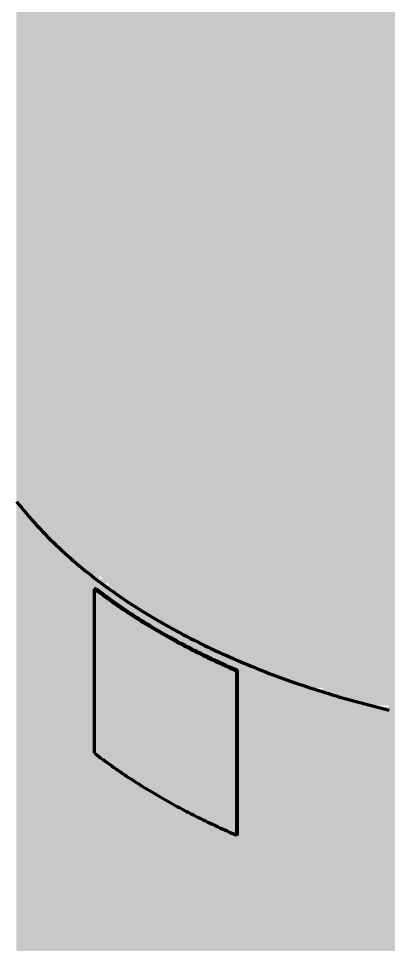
# Model space of a CAD drawing. Header units: millimetres. Extents: x 0 to 420, y 0 to 297.
# Drawn here: x 220.14 to 228.59, y 177.71 to 198.87 of the extents above; entities that cross this region are included whole.
import ezdxf

# ---------------------------------------------------------------- set-up
doc = ezdxf.new("R2010")
doc.units = ezdxf.units.MM
doc.layers.add('01-VISIBLE', color=7, linetype='CONTINUOUS', lineweight=70)
doc.layers.add('13-GRAFICA', color=30, linetype='CONTINUOUS', lineweight=18)

msp = doc.modelspace()

# ---------------------------------------------------------------- hatches: boundary and pattern name
at = {"layer": '13-GRAFICA', "true_color": 0xb21820}
h = msp.add_hatch(color=7, dxfattribs=at)
h.dxf.hatch_style = 1
h.paths.add_polyline_path([(220.192, 226.925), (220.192, 204.675), (220.192, 187.775), (220.192, 175.542), (220.092, 175.575), (220.092, 188.075), (220.092, 204.975), (220.092, 226.975)])
at = {"layer": '13-GRAFICA', "true_color": 0xffffff}
h = msp.add_hatch(color=7, dxfattribs=at)
h.dxf.hatch_style = 1
h.paths.add_polyline_path([(226.192, 200.675), (226.392, 200.675), (226.392, 200.575), (226.792, 200.575), (226.792, 200.475), (227.092, 200.475), (227.092, 200.375), (227.492, 200.375), (227.492, 200.275), (228.692, 200.075), (228.692, 199.975), (229.392, 199.875), (229.392, 199.775), (229.792, 199.775), (229.792, 199.675), (230.592, 199.675), (230.592, 199.575), (231.492, 199.575), (231.492, 199.475), (232.392, 199.475), (232.392, 199.375), (233.292, 199.375), (233.292, 199.275), (237.492, 199.375), (237.492, 199.475), (238.092, 199.475), (238.092, 199.575), (238.692, 199.575), (238.692, 199.675), (239.292, 199.675), (239.292, 199.775), (239.892, 199.775), (239.892, 199.875), (240.992, 199.975), (240.992, 200.075), (241.292, 200.075), (241.292, 200.175), (241.592, 200.175), (241.592, 200.275), (241.892, 200.275), (241.892, 200.375), (242.192, 200.375), (242.192, 200.475), (242.592, 200.475), (242.592, 200.575), (242.892, 200.575), (242.892, 200.675), (243.192, 200.675), (243.192, 200.775), (244.092, 200.975), (244.092, 201.075), (244.292, 201.075), (244.292, 201.175), (244.492, 201.175), (244.492, 201.275), (245.092, 201.475), (245.192, 201.675), (245.392, 201.675), (245.392, 201.775), (245.592, 201.775), (245.592, 201.875), (245.792, 201.875), (245.792, 201.975), (245.992, 201.975), (245.992, 202.075), (246.592, 202.275), (246.692, 202.475), (246.892, 202.475), (246.892, 202.575), (246.992, 202.575), (247.092, 202.775), (247.292, 202.775), (247.792, 203.375), (247.992, 203.375), (248.592, 204.075), (248.792, 204.075), (248.792, 204.175), (248.992, 204.275), (248.992, 187.375), (248.892, 187.375), (248.592, 186.975), (248.392, 186.975), (247.892, 186.375), (247.692, 186.375), (247.192, 185.775), (246.992, 185.775), (246.792, 185.475), (246.592, 185.475), (246.592, 185.375), (246.392, 185.375), (246.392, 185.275), (246.192, 185.275), (246.192, 185.175), (245.992, 185.175), (245.992, 185.075), (245.392, 184.875), (245.292, 184.675), (245.092, 184.675), (245.092, 184.575), (244.892, 184.575), (244.892, 184.475), (244.692, 184.475), (244.692, 184.375), (244.492, 184.375), (244.492, 184.275), (244.292, 184.275), (244.292, 184.175), (244.092, 184.175), (244.092, 184.075), (243.792, 184.075), (243.792, 183.975), (243.492, 183.975), (243.492, 183.875), (243.192, 183.875), (243.192, 183.775), (242.892, 183.775), (242.892, 183.675), (242.592, 183.675), (242.592, 183.575), (242.292, 183.575), (242.292, 183.475), (241.992, 183.475), (241.992, 183.375), (241.592, 183.375), (241.592, 183.275), (241.292, 183.275), (241.292, 183.175), (240.992, 183.175), (240.992, 183.075), (240.592, 183.075), (240.592, 182.975), (239.292, 182.875), (239.292, 182.775), (238.692, 182.775), (238.692, 182.675), (238.092, 182.675), (238.092, 182.575), (237.492, 182.575), (237.492, 182.475), (233.192, 182.375), (233.192, 182.475), (232.392, 182.475), (232.392, 182.575), (229.792, 182.775), (229.792, 182.875), (229.392, 182.875), (229.392, 182.975), (228.992, 182.975), (228.992, 183.075), (228.592, 183.075), (228.592, 183.175), (228.292, 183.175), (228.292, 183.275), (227.892, 183.275), (227.892, 183.375), (227.492, 183.375), (227.492, 183.475), (227.092, 183.475), (227.092, 183.575), (226.792, 183.575), (226.792, 183.675), (226.092, 183.775), (226.092, 183.875), (225.892, 183.875), (225.892, 183.975), (225.692, 183.975), (225.692, 184.075), (225.492, 184.075), (225.492, 184.175), (225.292, 184.175), (225.292, 184.275), (225.092, 184.275), (225.092, 184.375), (224.792, 184.375), (224.792, 184.475), (224.592, 184.475), (224.592, 184.575), (224.392, 184.575), (224.392, 184.675), (224.192, 184.675), (224.192, 184.775), (223.992, 184.775), (223.992, 184.875), (223.692, 184.875), (223.692, 184.975), (223.292, 185.075), (223.092, 185.375), (222.892, 185.375), (222.792, 185.575), (222.592, 185.575), (222.392, 185.875), (222.192, 185.875), (222.192, 185.975), (222.092, 185.975), (221.992, 186.175), (221.792, 186.175), (221.592, 186.475), (221.392, 186.475), (221.292, 186.675), (221.092, 186.675), (220.992, 186.975), (220.592, 187.275), (220.592, 187.475), (220.192, 187.775), (220.192, 204.675), (220.692, 204.275), (220.692, 204.075), (220.792, 204.075), (221.392, 203.375), (221.592, 203.375), (221.792, 203.075), (221.992, 203.075), (222.092, 202.875), (222.292, 202.875), (222.492, 202.575), (222.692, 202.575), (222.892, 202.275), (223.092, 202.275), (223.092, 202.175), (223.392, 202.075), (223.492, 201.875), (223.992, 201.775), (223.992, 201.675), (224.192, 201.675), (224.192, 201.575), (224.392, 201.575), (224.392, 201.475), (224.592, 201.475), (224.592, 201.375), (224.792, 201.375), (224.792, 201.275), (225.092, 201.275), (225.092, 201.175), (225.292, 201.175), (225.292, 201.075), (225.492, 201.075), (225.492, 200.975), (225.692, 200.975), (225.692, 200.875), (225.892, 200.875), (225.892, 200.775), (226.192, 200.775)])
at = {"layer": '13-GRAFICA', "true_color": 0xb21820}
h = msp.add_hatch(color=7, dxfattribs=at)
h.dxf.hatch_style = 1
h.paths.add_polyline_path([(221.692, 174.575), (221.592, 174.775), (220.992, 174.975), (220.892, 175.175), (220.492, 175.275), (220.392, 175.475), (220.192, 175.542), (220.192, 187.775), (220.592, 187.475), (220.592, 187.275), (220.992, 186.975), (221.092, 186.675), (221.292, 186.675), (221.392, 186.475), (221.592, 186.475), (221.792, 186.175), (221.892, 186.175), (221.892, 185.775), (221.892, 182.075), (221.892, 174.509)])
h = msp.add_hatch(color=7, dxfattribs=at)
h.dxf.hatch_style = 1
h.paths.add_polyline_path([(248.792, 176.575), (248.792, 176.775), (248.692, 176.775), (248.692, 176.975), (248.492, 177.075), (248.492, 177.275), (248.292, 177.275), (248.292, 177.375), (248.192, 177.375), (248.092, 177.575), (247.892, 177.575), (247.692, 177.875), (247.492, 177.875), (247.392, 178.075), (247.192, 178.075), (247.192, 178.175), (247.092, 178.175), (246.992, 178.375), (246.792, 178.375), (246.592, 178.675), (246.192, 178.775), (246.092, 178.975), (245.492, 179.175), (245.392, 179.375), (244.792, 179.575), (244.692, 179.775), (244.092, 179.975), (243.992, 180.175), (243.592, 180.275), (243.492, 180.475), (242.892, 180.675), (242.792, 180.875), (242.592, 180.875), (242.592, 180.975), (242.392, 180.975), (242.392, 181.075), (242.192, 181.075), (242.192, 181.175), (241.292, 181.275), (241.292, 181.375), (240.892, 181.375), (240.892, 181.475), (240.392, 181.475), (240.392, 181.575), (239.992, 181.575), (239.992, 181.675), (238.792, 181.575), (238.792, 181.475), (237.992, 181.475), (237.992, 181.375), (237.292, 181.375), (237.292, 181.275), (237.092, 181.275), (237.092, 181.975), (233.892, 181.875), (233.892, 181.975), (231.192, 182.075), (231.192, 178.875), (231.392, 178.875), (231.392, 178.775), (232.292, 178.775), (232.292, 178.675), (232.092, 178.675), (231.892, 178.375), (231.692, 178.375), (231.692, 178.275), (231.392, 178.175), (231.192, 177.875), (230.992, 177.875), (230.492, 177.275), (230.092, 177.275), (230.092, 177.075), (229.892, 176.975), (229.892, 176.775), (229.792, 176.775), (229.792, 176.575), (229.592, 176.475), (229.592, 176.275), (228.092, 174.875), (228.092, 174.675), (227.792, 174.475), (227.792, 174.275), (227.592, 174.175), (227.592, 173.975), (227.292, 173.775), (227.292, 173.575), (226.992, 173.375), (226.992, 173.175), (226.692, 172.975), (226.692, 172.775), (226.492, 172.675), (226.492, 172.475), (226.392, 172.475), (226.392, 172.375), (226.192, 172.275), (226.192, 172.075), (226.092, 172.075), (226.092, 172.175), (225.492, 172.375), (225.392, 172.575), (225.192, 172.625), (225.192, 180.175), (225.192, 183.975), (225.192, 184.275), (225.292, 184.275), (225.292, 184.175), (225.492, 184.175), (225.492, 184.075), (225.692, 184.075), (225.692, 183.975), (225.892, 183.975), (225.892, 183.875), (226.092, 183.875), (226.092, 183.775), (226.792, 183.675), (226.792, 183.575), (227.492, 183.475), (227.492, 183.375), (227.892, 183.375), (227.892, 183.275), (228.292, 183.275), (228.292, 183.175), (228.992, 183.075), (228.992, 182.975), (229.392, 182.975), (229.392, 182.875), (229.792, 182.875), (229.792, 182.775), (232.392, 182.575), (232.392, 182.475), (233.192, 182.475), (233.192, 182.375), (237.492, 182.475), (237.492, 182.575), (238.092, 182.575), (238.092, 182.675), (238.692, 182.675), (238.692, 182.775), (239.292, 182.775), (239.292, 182.875), (240.592, 182.975), (240.592, 183.075), (240.992, 183.075), (240.992, 183.175), (241.292, 183.175), (241.292, 183.275), (241.592, 183.275), (241.592, 183.375), (241.992, 183.375), (241.992, 183.475), (242.292, 183.475), (242.292, 183.575), (242.592, 183.575), (242.592, 183.675), (242.892, 183.675), (242.892, 183.775), (243.192, 183.775), (243.192, 183.875), (244.092, 184.075), (244.092, 184.175), (244.292, 184.175), (244.292, 184.275), (244.492, 184.275), (244.492, 184.375), (244.692, 184.375), (244.692, 184.475), (245.292, 184.675), (245.392, 184.875), (245.592, 184.875), (245.592, 184.975), (245.792, 184.975), (245.792, 185.075), (245.992, 185.075), (245.992, 185.175), (246.192, 185.175), (246.192, 185.275), (246.792, 185.475), (246.992, 185.775), (247.192, 185.775), (247.692, 186.375), (247.892, 186.375), (248.392, 186.975), (248.592, 186.975), (248.592, 187.075), (248.992, 187.375), (248.992, 176.475)])
h = msp.add_hatch(color=7, dxfattribs=at)
h.dxf.hatch_style = 1
h.paths.add_polyline_path([(221.992, 186.175), (221.992, 186.075), (222.092, 186.075), (222.192, 185.875), (222.392, 185.875), (222.592, 185.575), (222.792, 185.575), (222.892, 185.375), (223.092, 185.375), (223.292, 185.075), (223.492, 185.075), (223.492, 184.975), (223.692, 184.975), (223.692, 184.875), (223.992, 184.875), (223.992, 184.775), (224.192, 184.775), (224.192, 184.675), (224.392, 184.675), (224.392, 184.575), (224.592, 184.575), (224.592, 184.475), (224.792, 184.475), (224.792, 184.375), (225.092, 184.375), (225.092, 184.275), (225.192, 184.275), (225.192, 183.975), (225.092, 183.975), (225.092, 184.075), (224.792, 184.075), (224.792, 184.175), (224.592, 184.175), (224.592, 184.275), (224.392, 184.275), (224.392, 184.375), (224.192, 184.375), (224.192, 184.475), (223.992, 184.475), (223.992, 184.575), (223.792, 184.575), (223.692, 184.775), (223.092, 184.975), (222.992, 185.175), (222.792, 185.175), (222.692, 185.375), (222.492, 185.375), (222.392, 185.575), (222.192, 185.575), (222.092, 185.775), (221.892, 185.775), (221.892, 186.175)])
at = {"layer": '13-GRAFICA', "true_color": 0xd7beeb}
h = msp.add_hatch(color=7, dxfattribs=at)
h.dxf.hatch_style = 1
h.paths.add_polyline_path([(221.892, 182.075), (221.892, 185.775), (222.092, 185.775), (222.192, 185.575), (222.392, 185.575), (222.492, 185.375), (222.692, 185.375), (222.692, 185.275), (222.992, 185.175), (223.092, 184.975), (223.692, 184.775), (223.792, 184.575), (223.992, 184.575), (223.992, 184.475), (224.192, 184.475), (224.192, 184.375), (224.392, 184.375), (224.392, 184.275), (224.592, 184.275), (224.592, 184.175), (224.792, 184.175), (224.792, 184.075), (225.092, 184.075), (225.092, 183.975), (225.192, 183.975), (225.192, 180.175), (224.892, 180.275), (224.892, 180.375), (224.692, 180.375), (224.692, 180.475), (224.492, 180.475), (224.492, 180.575), (224.292, 180.575), (224.292, 180.675), (223.992, 180.675), (223.892, 180.875), (223.292, 181.075), (223.192, 181.275), (222.792, 181.375), (222.792, 181.475), (222.492, 181.575), (222.292, 181.875), (222.092, 181.875), (222.092, 181.975)])
at = {"layer": '13-GRAFICA', "true_color": 0xb21820}
h = msp.add_hatch(color=7, dxfattribs=at)
h.dxf.hatch_style = 1
h.paths.add_polyline_path([(224.992, 172.675), (224.892, 172.875), (224.292, 173.075), (224.192, 173.275), (223.592, 173.475), (223.492, 173.675), (222.892, 173.875), (222.792, 174.075), (222.392, 174.175), (222.292, 174.375), (221.892, 174.509), (221.892, 182.075), (221.992, 182.075), (222.092, 181.875), (222.292, 181.875), (222.492, 181.575), (222.692, 181.575), (222.792, 181.375), (223.192, 181.275), (223.292, 181.075), (223.492, 181.075), (223.492, 180.975), (223.892, 180.875), (223.992, 180.675), (224.292, 180.675), (224.292, 180.575), (224.492, 180.575), (224.492, 180.475), (224.692, 180.475), (224.692, 180.375), (224.892, 180.375), (224.892, 180.275), (225.192, 180.175), (225.192, 172.625)])

# ---------------------------------------------------------------- linework, layer by layer
at = {"layer": '01-VISIBLE'}
for p, q in [((221.904, 185.85), (221.88, 185.839)), ((221.88, 182.083), (221.88, 185.839)), ((225.146, 183.978), (225.128, 183.964)), ((225.128, 180.208), (225.128, 183.964)), ((225.146, 180.222), (225.146, 183.978)), ((225.146, 180.222), (225.128, 180.208))]:
    msp.add_line(p, q, dxfattribs=at)
for points in [[(220.095, 187.836), (220.151, 187.766), (220.207, 187.696), (220.263, 187.627), (220.321, 187.558), (220.379, 187.49), (220.438, 187.423), (220.497, 187.356), (220.558, 187.29), (220.618, 187.224), (220.68, 187.159), (220.742, 187.095), (220.805, 187.031), (220.868, 186.968), (220.932, 186.905), (220.996, 186.843), (221.061, 186.781), (221.126, 186.72), (221.192, 186.66), (221.259, 186.6), (221.326, 186.541), (221.393, 186.482), (221.461, 186.424), (221.529, 186.366), (221.598, 186.309), (221.667, 186.252), (221.737, 186.196), (221.807, 186.141), (221.878, 186.086), (221.949, 186.031), (222.02, 185.978), (222.092, 185.924), (222.164, 185.871), (222.237, 185.819), (222.309, 185.767), (222.383, 185.716), (222.456, 185.665), (222.53, 185.614), (222.604, 185.565), (222.679, 185.515), (222.754, 185.466), (222.829, 185.418), (222.905, 185.37), (222.981, 185.323), (223.057, 185.276), (223.133, 185.229), (223.21, 185.183), (223.287, 185.138), (223.364, 185.092), (223.442, 185.048), (223.519, 185.004), (223.597, 184.96), (223.676, 184.917), (223.754, 184.874), (223.833, 184.831), (223.912, 184.789), (223.991, 184.748), (224.071, 184.707), (224.15, 184.666), (224.23, 184.626), (224.31, 184.586), (224.391, 184.547), (224.471, 184.508), (224.552, 184.469), (224.633, 184.431), (224.714, 184.394), (224.795, 184.356), (224.877, 184.32), (224.959, 184.283), (225.04, 184.247), (225.123, 184.211), (225.205, 184.176), (225.287, 184.141), (225.37, 184.107), (225.452, 184.073), (225.535, 184.039), (225.618, 184.006), (225.701, 183.973), (225.785, 183.94), (225.868, 183.908), (225.952, 183.876), (226.036, 183.845), (226.119, 183.814), (226.204, 183.783), (226.288, 183.753), (226.372, 183.723), (226.456, 183.694), (226.541, 183.664), (226.626, 183.636), (226.71, 183.607), (226.795, 183.579), (226.88, 183.551), (226.966, 183.524), (227.051, 183.497), (227.136, 183.47), (227.222, 183.444), (227.307, 183.418), (227.393, 183.392), (227.479, 183.367), (227.565, 183.342), (227.651, 183.318), (227.737, 183.293), (227.823, 183.269), (227.909, 183.246), (227.996, 183.223), (228.082, 183.2), (228.169, 183.177), (228.255, 183.155), (228.342, 183.133), (228.429, 183.111), (228.516, 183.09), (228.603, 183.069)], [(221.88, 185.839), (221.928, 185.802), (221.976, 185.766), (222.025, 185.729), (222.073, 185.693), (222.122, 185.657), (222.171, 185.621), (222.22, 185.586), (222.27, 185.55), (222.319, 185.515), (222.369, 185.48), (222.419, 185.446), (222.469, 185.411), (222.519, 185.377), (222.569, 185.343), (222.619, 185.31), (222.67, 185.276), (222.721, 185.243), (222.772, 185.21), (222.823, 185.177), (222.874, 185.145), (222.925, 185.112), (222.976, 185.08), (223.028, 185.048), (223.08, 185.017), (223.132, 184.985), (223.184, 184.954), (223.236, 184.923), (223.288, 184.892), (223.34, 184.861), (223.393, 184.831), (223.445, 184.801), (223.498, 184.771), (223.551, 184.741), (223.604, 184.711), (223.657, 184.682), (223.71, 184.653), (223.763, 184.624), (223.817, 184.595), (223.87, 184.567), (223.924, 184.538), (223.977, 184.51), (224.031, 184.482), (224.085, 184.455), (224.139, 184.427), (224.193, 184.4), (224.248, 184.373), (224.302, 184.346), (224.356, 184.319), (224.411, 184.292), (224.465, 184.266), (224.52, 184.24), (224.575, 184.214), (224.63, 184.188), (224.685, 184.162), (224.74, 184.137), (224.795, 184.112), (224.85, 184.087), (224.906, 184.062), (224.961, 184.037), (225.016, 184.013), (225.072, 183.988), (225.128, 183.964)], [(221.904, 185.85), (221.952, 185.813), (222, 185.776), (222.049, 185.74), (222.097, 185.703), (222.146, 185.668), (222.195, 185.632), (222.244, 185.596), (222.293, 185.561), (222.342, 185.526), (222.392, 185.491), (222.442, 185.457), (222.491, 185.423), (222.542, 185.388), (222.592, 185.355), (222.642, 185.321), (222.693, 185.288), (222.743, 185.254), (222.794, 185.222), (222.845, 185.189), (222.896, 185.156), (222.947, 185.124), (222.998, 185.092), (223.05, 185.06), (223.102, 185.028), (223.153, 184.997), (223.205, 184.966), (223.257, 184.935), (223.309, 184.904), (223.361, 184.874), (223.414, 184.843), (223.466, 184.813), (223.519, 184.783), (223.572, 184.753), (223.625, 184.724), (223.677, 184.695), (223.731, 184.666), (223.784, 184.637), (223.837, 184.608), (223.89, 184.579), (223.944, 184.551), (223.998, 184.523), (224.051, 184.495), (224.105, 184.467), (224.159, 184.44), (224.213, 184.413), (224.267, 184.386), (224.321, 184.359), (224.376, 184.332), (224.43, 184.305), (224.485, 184.279), (224.539, 184.253), (224.594, 184.227), (224.649, 184.201), (224.704, 184.176), (224.759, 184.15), (224.814, 184.125), (224.869, 184.1), (224.924, 184.075), (224.979, 184.051), (225.035, 184.026), (225.09, 184.002), (225.146, 183.978)], [(221.88, 182.083), (221.928, 182.046), (221.976, 182.01), (222.025, 181.973), (222.073, 181.937), (222.122, 181.901), (222.171, 181.865), (222.22, 181.83), (222.27, 181.794), (222.319, 181.759), (222.369, 181.724), (222.419, 181.69), (222.469, 181.656), (222.519, 181.621), (222.569, 181.587), (222.619, 181.554), (222.67, 181.52), (222.721, 181.487), (222.772, 181.454), (222.823, 181.421), (222.874, 181.389), (222.925, 181.356), (222.976, 181.324), (223.028, 181.292), (223.08, 181.261), (223.132, 181.229), (223.184, 181.198), (223.236, 181.167), (223.288, 181.136), (223.34, 181.105), (223.393, 181.075), (223.445, 181.045), (223.498, 181.015), (223.551, 180.985), (223.604, 180.956), (223.657, 180.926), (223.71, 180.897), (223.763, 180.868), (223.817, 180.839), (223.87, 180.811), (223.924, 180.782), (223.977, 180.754), (224.031, 180.726), (224.085, 180.699), (224.139, 180.671), (224.193, 180.644), (224.248, 180.617), (224.302, 180.59), (224.356, 180.563), (224.411, 180.536), (224.465, 180.51), (224.52, 180.484), (224.575, 180.458), (224.63, 180.432), (224.685, 180.406), (224.74, 180.381), (224.795, 180.356), (224.85, 180.331), (224.906, 180.306), (224.961, 180.281), (225.016, 180.257), (225.072, 180.232), (225.128, 180.208)]]:
    msp.add_lwpolyline(points, dxfattribs=at)

doc.saveas('drawing.dxf')
